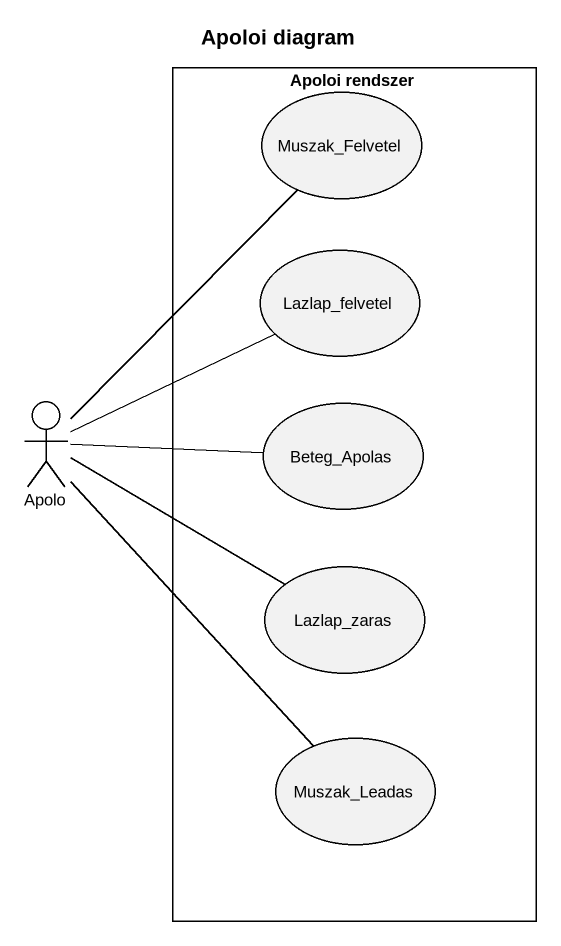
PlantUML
@startuml
title Apoloi diagram
rectangle "Apoloi rendszer" as Apoloi_rendszer {
  usecase Muszak_Felvetel
  usecase Lazlap_felvetel
  usecase Beteg_Apolas
  usecase Lazlap_zaras
  usecase Muszak_Leadas
}
actor Apolo
Apolo -up- Muszak_Felvetel
Apolo -right- Lazlap_felvetel
Apolo -right- Beteg_Apolas
Apolo -right- Lazlap_zaras
Apolo -- Muszak_Leadas
@enduml
